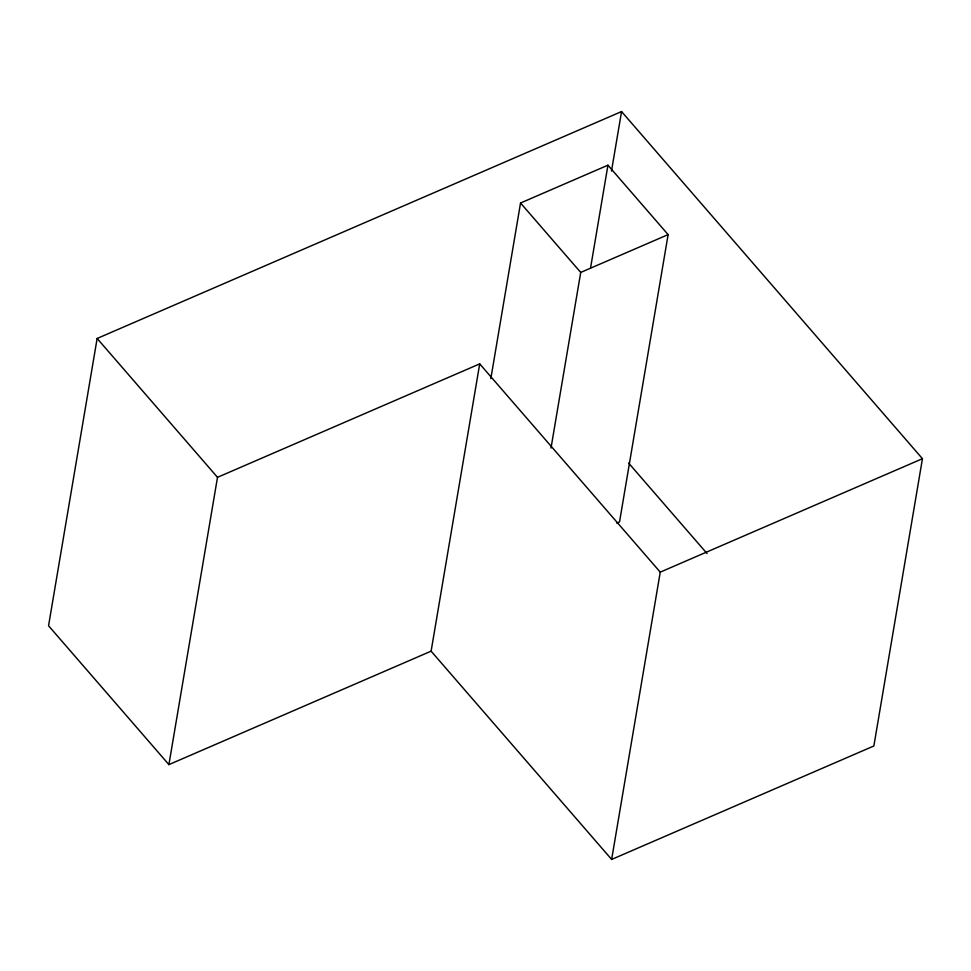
<?xml version="1.0" encoding="UTF-8"?>
<svg xmlns="http://www.w3.org/2000/svg" width="971" height="971" viewBox="0 0 971 971"><rect width="100%" height="100%" fill="white"/><g stroke="black" fill="none" stroke-linecap="round" stroke-linejoin="round"><path stroke-width="1.46" d="M431.112 651.165L611.645 859.432L873.864 745.983L922.45 458.688L621.561 111.568L97.136 338.466L48.55 625.761L168.905 764.614L431.112 651.165L479.71 363.87L217.504 477.319L168.905 764.614M490.828 378.654L520.541 203.012L607.943 165.191L668.121 234.618L619.534 521.913L616.755 523.114M551.006 448.08L580.719 272.426L520.541 203.012M590.574 267.899L607.943 165.191M611.487 171.114L621.561 111.568M611.645 859.432L660.244 572.137L479.71 363.87M580.719 272.426L668.121 234.618M660.244 572.137L922.45 458.688M628.577 463.021L707.022 553.519M97.136 338.466L217.504 477.319"/></g></svg>
